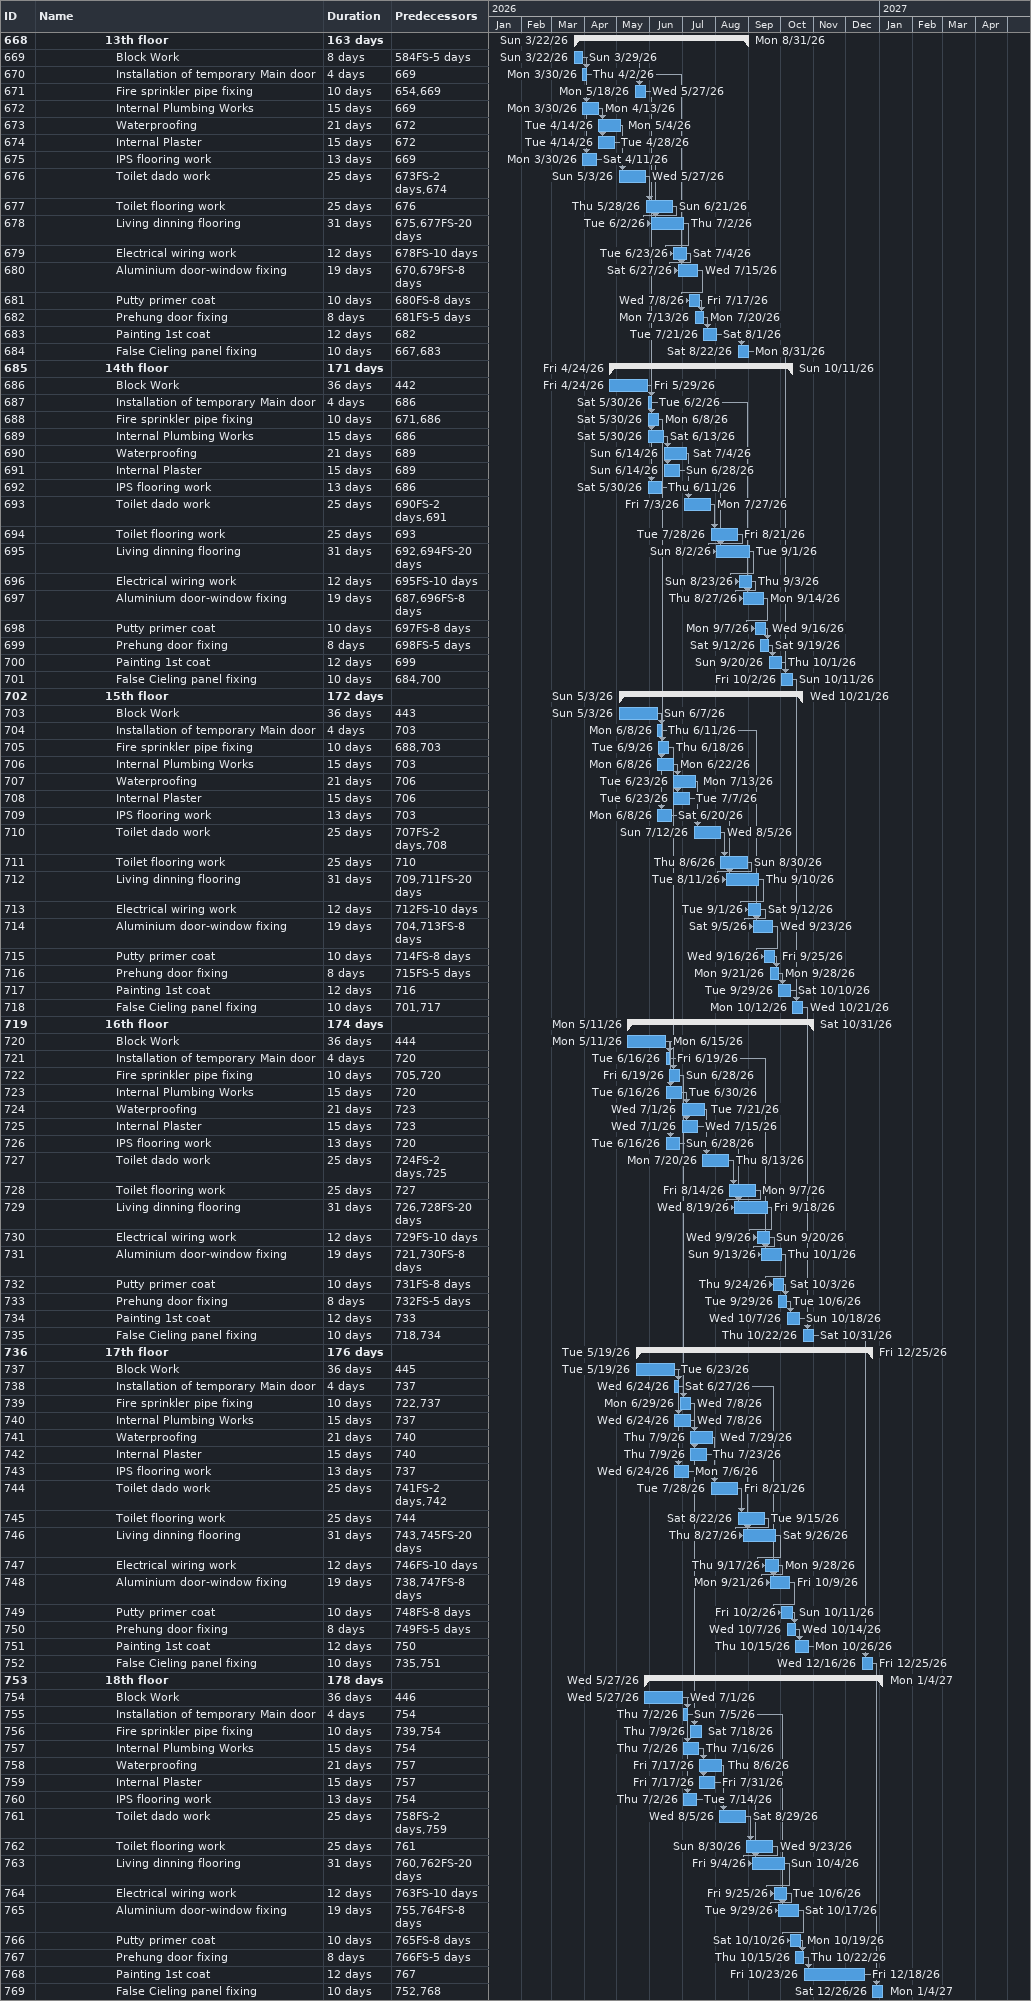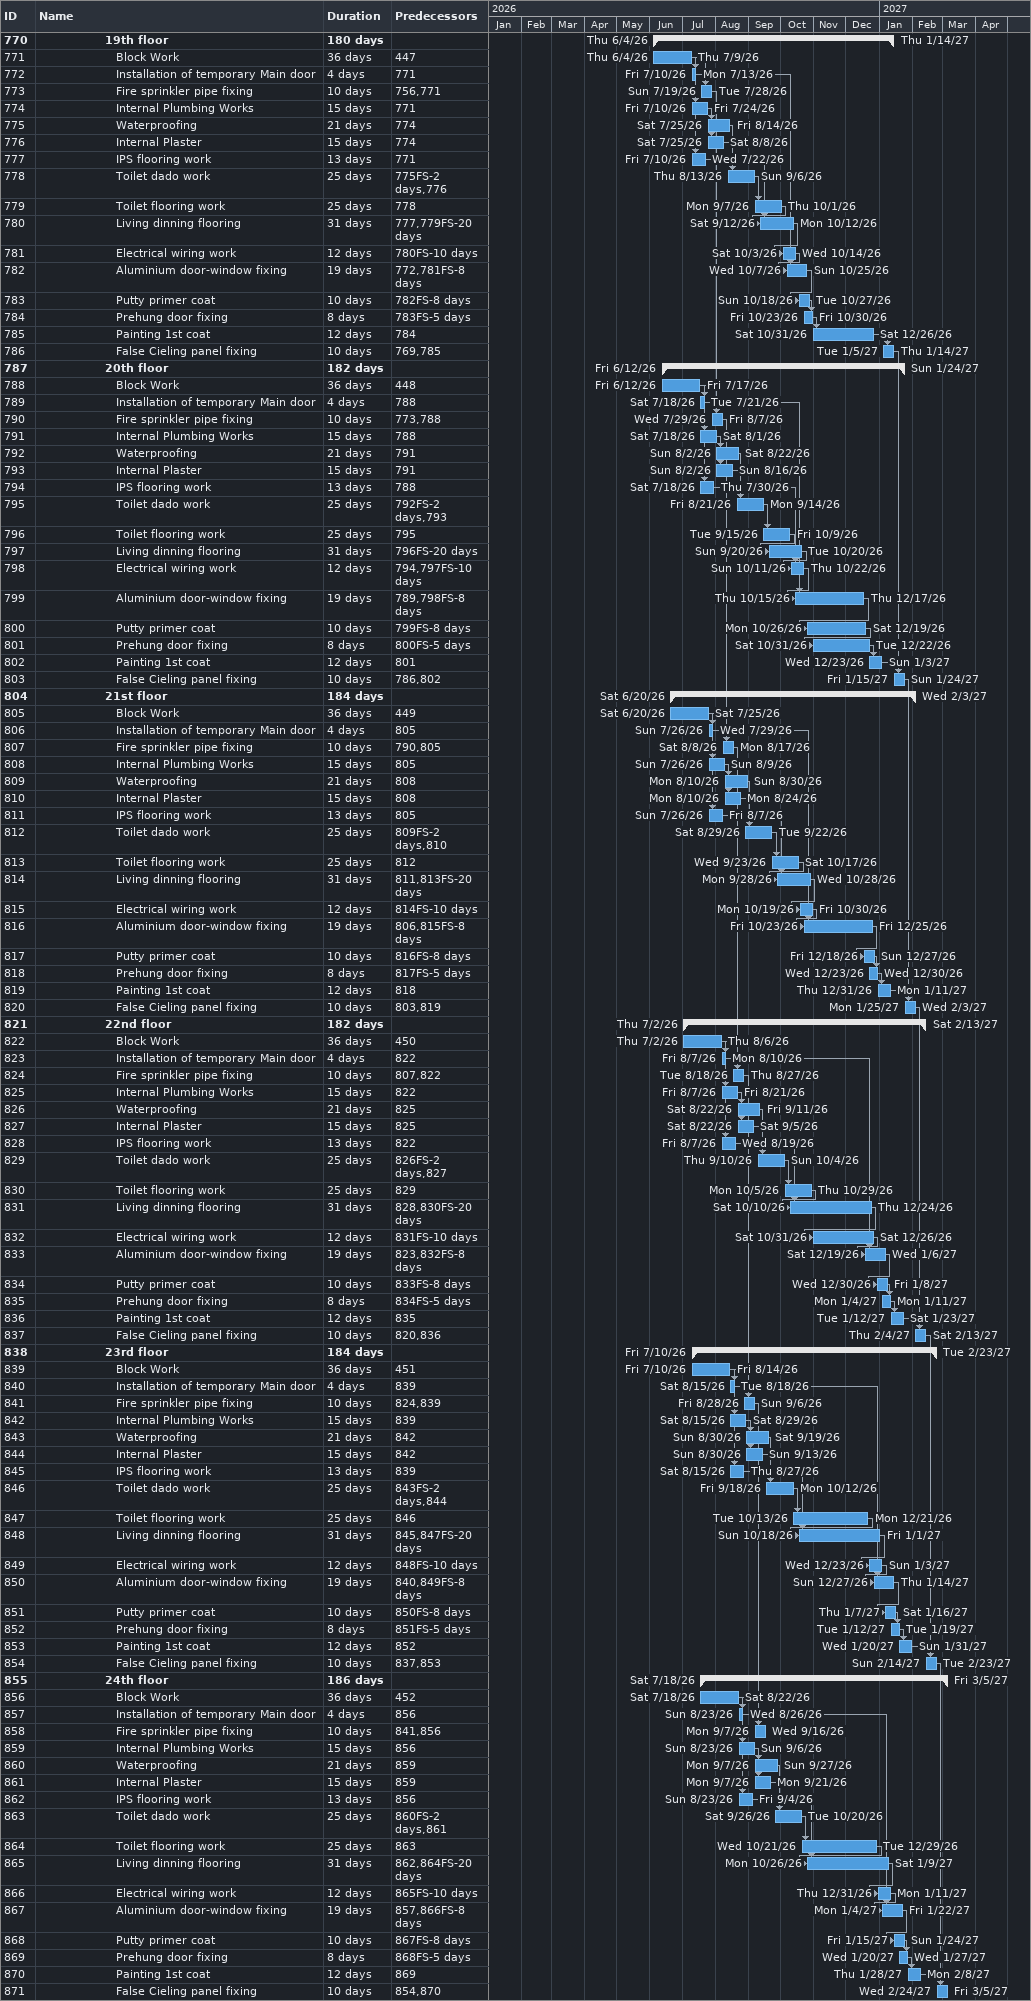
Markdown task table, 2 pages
| ID | Level | Task | Duration | Start | Finish | Predecessors |
|---|---|---|---|---|---|---|
| 668 | 7 | **13th floor** | 163d | 2026-03-22 | 2026-08-31 |  |
| 669 | 8 | Block Work | 8d | 2026-03-22 | 2026-03-29 | 584FS-5d |
| 670 | 8 | Installation of temporary Main door | 4d | 2026-03-30 | 2026-04-02 | 669 |
| 671 | 8 | Fire sprinkler pipe fixing | 10d | 2026-05-18 | 2026-05-27 | 654, 669 |
| 672 | 8 | Internal Plumbing Works | 15d | 2026-03-30 | 2026-04-13 | 669 |
| 673 | 8 | Waterproofing | 21d | 2026-04-14 | 2026-05-04 | 672 |
| 674 | 8 | Internal Plaster | 15d | 2026-04-14 | 2026-04-28 | 672 |
| 675 | 8 | IPS flooring work | 13d | 2026-03-30 | 2026-04-11 | 669 |
| 676 | 8 | Toilet dado work | 25d | 2026-05-03 | 2026-05-27 | 673FS-2d, 674 |
| 677 | 8 | Toilet flooring work | 25d | 2026-05-28 | 2026-06-21 | 676 |
| 678 | 8 | Living dinning flooring | 31d | 2026-06-02 | 2026-07-02 | 675, 677FS-20d |
| 679 | 8 | Electrical wiring work | 12d | 2026-06-23 | 2026-07-04 | 678FS-10d |
| 680 | 8 | Aluminium door-window fixing | 19d | 2026-06-27 | 2026-07-15 | 670, 679FS-8d |
| 681 | 8 | Putty primer coat | 10d | 2026-07-08 | 2026-07-17 | 680FS-8d |
| 682 | 8 | Prehung door fixing | 8d | 2026-07-13 | 2026-07-20 | 681FS-5d |
| 683 | 8 | Painting 1st coat | 12d | 2026-07-21 | 2026-08-01 | 682 |
| 684 | 8 | False Cieling panel fixing | 10d | 2026-08-22 | 2026-08-31 | 667, 683 |
| 685 | 7 | **14th floor** | 171d | 2026-04-24 | 2026-10-11 |  |
| 686 | 8 | Block Work | 36d | 2026-04-24 | 2026-05-29 | 442 |
| 687 | 8 | Installation of temporary Main door | 4d | 2026-05-30 | 2026-06-02 | 686 |
| 688 | 8 | Fire sprinkler pipe fixing | 10d | 2026-05-30 | 2026-06-08 | 671, 686 |
| 689 | 8 | Internal Plumbing Works | 15d | 2026-05-30 | 2026-06-13 | 686 |
| 690 | 8 | Waterproofing | 21d | 2026-06-14 | 2026-07-04 | 689 |
| 691 | 8 | Internal Plaster | 15d | 2026-06-14 | 2026-06-28 | 689 |
| 692 | 8 | IPS flooring work | 13d | 2026-05-30 | 2026-06-11 | 686 |
| 693 | 8 | Toilet dado work | 25d | 2026-07-03 | 2026-07-27 | 690FS-2d, 691 |
| 694 | 8 | Toilet flooring work | 25d | 2026-07-28 | 2026-08-21 | 693 |
| 695 | 8 | Living dinning flooring | 31d | 2026-08-02 | 2026-09-01 | 692, 694FS-20d |
| 696 | 8 | Electrical wiring work | 12d | 2026-08-23 | 2026-09-03 | 695FS-10d |
| 697 | 8 | Aluminium door-window fixing | 19d | 2026-08-27 | 2026-09-14 | 687, 696FS-8d |
| 698 | 8 | Putty primer coat | 10d | 2026-09-07 | 2026-09-16 | 697FS-8d |
| 699 | 8 | Prehung door fixing | 8d | 2026-09-12 | 2026-09-19 | 698FS-5d |
| 700 | 8 | Painting 1st coat | 12d | 2026-09-20 | 2026-10-01 | 699 |
| 701 | 8 | False Cieling panel fixing | 10d | 2026-10-02 | 2026-10-11 | 684, 700 |
| 702 | 7 | **15th floor** | 172d | 2026-05-03 | 2026-10-21 |  |
| 703 | 8 | Block Work | 36d | 2026-05-03 | 2026-06-07 | 443 |
| 704 | 8 | Installation of temporary Main door | 4d | 2026-06-08 | 2026-06-11 | 703 |
| 705 | 8 | Fire sprinkler pipe fixing | 10d | 2026-06-09 | 2026-06-18 | 688, 703 |
| 706 | 8 | Internal Plumbing Works | 15d | 2026-06-08 | 2026-06-22 | 703 |
| 707 | 8 | Waterproofing | 21d | 2026-06-23 | 2026-07-13 | 706 |
| 708 | 8 | Internal Plaster | 15d | 2026-06-23 | 2026-07-07 | 706 |
| 709 | 8 | IPS flooring work | 13d | 2026-06-08 | 2026-06-20 | 703 |
| 710 | 8 | Toilet dado work | 25d | 2026-07-12 | 2026-08-05 | 707FS-2d, 708 |
| 711 | 8 | Toilet flooring work | 25d | 2026-08-06 | 2026-08-30 | 710 |
| 712 | 8 | Living dinning flooring | 31d | 2026-08-11 | 2026-09-10 | 709, 711FS-20d |
| 713 | 8 | Electrical wiring work | 12d | 2026-09-01 | 2026-09-12 | 712FS-10d |
| 714 | 8 | Aluminium door-window fixing | 19d | 2026-09-05 | 2026-09-23 | 704, 713FS-8d |
| 715 | 8 | Putty primer coat | 10d | 2026-09-16 | 2026-09-25 | 714FS-8d |
| 716 | 8 | Prehung door fixing | 8d | 2026-09-21 | 2026-09-28 | 715FS-5d |
| 717 | 8 | Painting 1st coat | 12d | 2026-09-29 | 2026-10-10 | 716 |
| 718 | 8 | False Cieling panel fixing | 10d | 2026-10-12 | 2026-10-21 | 701, 717 |
| 719 | 7 | **16th floor** | 174d | 2026-05-11 | 2026-10-31 |  |
| 720 | 8 | Block Work | 36d | 2026-05-11 | 2026-06-15 | 444 |
| 721 | 8 | Installation of temporary Main door | 4d | 2026-06-16 | 2026-06-19 | 720 |
| 722 | 8 | Fire sprinkler pipe fixing | 10d | 2026-06-19 | 2026-06-28 | 705, 720 |
| 723 | 8 | Internal Plumbing Works | 15d | 2026-06-16 | 2026-06-30 | 720 |
| 724 | 8 | Waterproofing | 21d | 2026-07-01 | 2026-07-21 | 723 |
| 725 | 8 | Internal Plaster | 15d | 2026-07-01 | 2026-07-15 | 723 |
| 726 | 8 | IPS flooring work | 13d | 2026-06-16 | 2026-06-28 | 720 |
| 727 | 8 | Toilet dado work | 25d | 2026-07-20 | 2026-08-13 | 724FS-2d, 725 |
| 728 | 8 | Toilet flooring work | 25d | 2026-08-14 | 2026-09-07 | 727 |
| 729 | 8 | Living dinning flooring | 31d | 2026-08-19 | 2026-09-18 | 726, 728FS-20d |
| 730 | 8 | Electrical wiring work | 12d | 2026-09-09 | 2026-09-20 | 729FS-10d |
| 731 | 8 | Aluminium door-window fixing | 19d | 2026-09-13 | 2026-10-01 | 721, 730FS-8d |
| 732 | 8 | Putty primer coat | 10d | 2026-09-24 | 2026-10-03 | 731FS-8d |
| 733 | 8 | Prehung door fixing | 8d | 2026-09-29 | 2026-10-06 | 732FS-5d |
| 734 | 8 | Painting 1st coat | 12d | 2026-10-07 | 2026-10-18 | 733 |
| 735 | 8 | False Cieling panel fixing | 10d | 2026-10-22 | 2026-10-31 | 718, 734 |
| 736 | 7 | **17th floor** | 176d | 2026-05-19 | 2026-12-25 |  |
| 737 | 8 | Block Work | 36d | 2026-05-19 | 2026-06-23 | 445 |
| 738 | 8 | Installation of temporary Main door | 4d | 2026-06-24 | 2026-06-27 | 737 |
| 739 | 8 | Fire sprinkler pipe fixing | 10d | 2026-06-29 | 2026-07-08 | 722, 737 |
| 740 | 8 | Internal Plumbing Works | 15d | 2026-06-24 | 2026-07-08 | 737 |
| 741 | 8 | Waterproofing | 21d | 2026-07-09 | 2026-07-29 | 740 |
| 742 | 8 | Internal Plaster | 15d | 2026-07-09 | 2026-07-23 | 740 |
| 743 | 8 | IPS flooring work | 13d | 2026-06-24 | 2026-07-06 | 737 |
| 744 | 8 | Toilet dado work | 25d | 2026-07-28 | 2026-08-21 | 741FS-2d, 742 |
| 745 | 8 | Toilet flooring work | 25d | 2026-08-22 | 2026-09-15 | 744 |
| 746 | 8 | Living dinning flooring | 31d | 2026-08-27 | 2026-09-26 | 743, 745FS-20d |
| 747 | 8 | Electrical wiring work | 12d | 2026-09-17 | 2026-09-28 | 746FS-10d |
| 748 | 8 | Aluminium door-window fixing | 19d | 2026-09-21 | 2026-10-09 | 738, 747FS-8d |
| 749 | 8 | Putty primer coat | 10d | 2026-10-02 | 2026-10-11 | 748FS-8d |
| 750 | 8 | Prehung door fixing | 8d | 2026-10-07 | 2026-10-14 | 749FS-5d |
| 751 | 8 | Painting 1st coat | 12d | 2026-10-15 | 2026-10-26 | 750 |
| 752 | 8 | False Cieling panel fixing | 10d | 2026-12-16 | 2026-12-25 | 735, 751 |
| 753 | 7 | **18th floor** | 178d | 2026-05-27 | 2027-01-04 |  |
| 754 | 8 | Block Work | 36d | 2026-05-27 | 2026-07-01 | 446 |
| 755 | 8 | Installation of temporary Main door | 4d | 2026-07-02 | 2026-07-05 | 754 |
| 756 | 8 | Fire sprinkler pipe fixing | 10d | 2026-07-09 | 2026-07-18 | 739, 754 |
| 757 | 8 | Internal Plumbing Works | 15d | 2026-07-02 | 2026-07-16 | 754 |
| 758 | 8 | Waterproofing | 21d | 2026-07-17 | 2026-08-06 | 757 |
| 759 | 8 | Internal Plaster | 15d | 2026-07-17 | 2026-07-31 | 757 |
| 760 | 8 | IPS flooring work | 13d | 2026-07-02 | 2026-07-14 | 754 |
| 761 | 8 | Toilet dado work | 25d | 2026-08-05 | 2026-08-29 | 758FS-2d, 759 |
| 762 | 8 | Toilet flooring work | 25d | 2026-08-30 | 2026-09-23 | 761 |
| 763 | 8 | Living dinning flooring | 31d | 2026-09-04 | 2026-10-04 | 760, 762FS-20d |
| 764 | 8 | Electrical wiring work | 12d | 2026-09-25 | 2026-10-06 | 763FS-10d |
| 765 | 8 | Aluminium door-window fixing | 19d | 2026-09-29 | 2026-10-17 | 755, 764FS-8d |
| 766 | 8 | Putty primer coat | 10d | 2026-10-10 | 2026-10-19 | 765FS-8d |
| 767 | 8 | Prehung door fixing | 8d | 2026-10-15 | 2026-10-22 | 766FS-5d |
| 768 | 8 | Painting 1st coat | 12d | 2026-10-23 | 2026-12-18 | 767 |
| 769 | 8 | False Cieling panel fixing | 10d | 2026-12-26 | 2027-01-04 | 752, 768 |
| 770 | 7 | **19th floor** | 180d | 2026-06-04 | 2027-01-14 |  |
| 771 | 8 | Block Work | 36d | 2026-06-04 | 2026-07-09 | 447 |
| 772 | 8 | Installation of temporary Main door | 4d | 2026-07-10 | 2026-07-13 | 771 |
| 773 | 8 | Fire sprinkler pipe fixing | 10d | 2026-07-19 | 2026-07-28 | 756, 771 |
| 774 | 8 | Internal Plumbing Works | 15d | 2026-07-10 | 2026-07-24 | 771 |
| 775 | 8 | Waterproofing | 21d | 2026-07-25 | 2026-08-14 | 774 |
| 776 | 8 | Internal Plaster | 15d | 2026-07-25 | 2026-08-08 | 774 |
| 777 | 8 | IPS flooring work | 13d | 2026-07-10 | 2026-07-22 | 771 |
| 778 | 8 | Toilet dado work | 25d | 2026-08-13 | 2026-09-06 | 775FS-2d, 776 |
| 779 | 8 | Toilet flooring work | 25d | 2026-09-07 | 2026-10-01 | 778 |
| 780 | 8 | Living dinning flooring | 31d | 2026-09-12 | 2026-10-12 | 777, 779FS-20d |
| 781 | 8 | Electrical wiring work | 12d | 2026-10-03 | 2026-10-14 | 780FS-10d |
| 782 | 8 | Aluminium door-window fixing | 19d | 2026-10-07 | 2026-10-25 | 772, 781FS-8d |
| 783 | 8 | Putty primer coat | 10d | 2026-10-18 | 2026-10-27 | 782FS-8d |
| 784 | 8 | Prehung door fixing | 8d | 2026-10-23 | 2026-10-30 | 783FS-5d |
| 785 | 8 | Painting 1st coat | 12d | 2026-10-31 | 2026-12-26 | 784 |
| 786 | 8 | False Cieling panel fixing | 10d | 2027-01-05 | 2027-01-14 | 769, 785 |
| 787 | 7 | **20th floor** | 182d | 2026-06-12 | 2027-01-24 |  |
| 788 | 8 | Block Work | 36d | 2026-06-12 | 2026-07-17 | 448 |
| 789 | 8 | Installation of temporary Main door | 4d | 2026-07-18 | 2026-07-21 | 788 |
| 790 | 8 | Fire sprinkler pipe fixing | 10d | 2026-07-29 | 2026-08-07 | 773, 788 |
| 791 | 8 | Internal Plumbing Works | 15d | 2026-07-18 | 2026-08-01 | 788 |
| 792 | 8 | Waterproofing | 21d | 2026-08-02 | 2026-08-22 | 791 |
| 793 | 8 | Internal Plaster | 15d | 2026-08-02 | 2026-08-16 | 791 |
| 794 | 8 | IPS flooring work | 13d | 2026-07-18 | 2026-07-30 | 788 |
| 795 | 8 | Toilet dado work | 25d | 2026-08-21 | 2026-09-14 | 792FS-2d, 793 |
| 796 | 8 | Toilet flooring work | 25d | 2026-09-15 | 2026-10-09 | 795 |
| 797 | 8 | Living dinning flooring | 31d | 2026-09-20 | 2026-10-20 | 796FS-20d |
| 798 | 8 | Electrical wiring work | 12d | 2026-10-11 | 2026-10-22 | 794, 797FS-10d |
| 799 | 8 | Aluminium door-window fixing | 19d | 2026-10-15 | 2026-12-17 | 789, 798FS-8d |
| 800 | 8 | Putty primer coat | 10d | 2026-10-26 | 2026-12-19 | 799FS-8d |
| 801 | 8 | Prehung door fixing | 8d | 2026-10-31 | 2026-12-22 | 800FS-5d |
| 802 | 8 | Painting 1st coat | 12d | 2026-12-23 | 2027-01-03 | 801 |
| 803 | 8 | False Cieling panel fixing | 10d | 2027-01-15 | 2027-01-24 | 786, 802 |
| 804 | 7 | **21st floor** | 184d | 2026-06-20 | 2027-02-03 |  |
| 805 | 8 | Block Work | 36d | 2026-06-20 | 2026-07-25 | 449 |
| 806 | 8 | Installation of temporary Main door | 4d | 2026-07-26 | 2026-07-29 | 805 |
| 807 | 8 | Fire sprinkler pipe fixing | 10d | 2026-08-08 | 2026-08-17 | 790, 805 |
| 808 | 8 | Internal Plumbing Works | 15d | 2026-07-26 | 2026-08-09 | 805 |
| 809 | 8 | Waterproofing | 21d | 2026-08-10 | 2026-08-30 | 808 |
| 810 | 8 | Internal Plaster | 15d | 2026-08-10 | 2026-08-24 | 808 |
| 811 | 8 | IPS flooring work | 13d | 2026-07-26 | 2026-08-07 | 805 |
| 812 | 8 | Toilet dado work | 25d | 2026-08-29 | 2026-09-22 | 809FS-2d, 810 |
| 813 | 8 | Toilet flooring work | 25d | 2026-09-23 | 2026-10-17 | 812 |
| 814 | 8 | Living dinning flooring | 31d | 2026-09-28 | 2026-10-28 | 811, 813FS-20d |
| 815 | 8 | Electrical wiring work | 12d | 2026-10-19 | 2026-10-30 | 814FS-10d |
| 816 | 8 | Aluminium door-window fixing | 19d | 2026-10-23 | 2026-12-25 | 806, 815FS-8d |
| 817 | 8 | Putty primer coat | 10d | 2026-12-18 | 2026-12-27 | 816FS-8d |
| 818 | 8 | Prehung door fixing | 8d | 2026-12-23 | 2026-12-30 | 817FS-5d |
| 819 | 8 | Painting 1st coat | 12d | 2026-12-31 | 2027-01-11 | 818 |
| 820 | 8 | False Cieling panel fixing | 10d | 2027-01-25 | 2027-02-03 | 803, 819 |
| 821 | 7 | **22nd floor** | 182d | 2026-07-02 | 2027-02-13 |  |
| 822 | 8 | Block Work | 36d | 2026-07-02 | 2026-08-06 | 450 |
| 823 | 8 | Installation of temporary Main door | 4d | 2026-08-07 | 2026-08-10 | 822 |
| 824 | 8 | Fire sprinkler pipe fixing | 10d | 2026-08-18 | 2026-08-27 | 807, 822 |
| 825 | 8 | Internal Plumbing Works | 15d | 2026-08-07 | 2026-08-21 | 822 |
| 826 | 8 | Waterproofing | 21d | 2026-08-22 | 2026-09-11 | 825 |
| 827 | 8 | Internal Plaster | 15d | 2026-08-22 | 2026-09-05 | 825 |
| 828 | 8 | IPS flooring work | 13d | 2026-08-07 | 2026-08-19 | 822 |
| 829 | 8 | Toilet dado work | 25d | 2026-09-10 | 2026-10-04 | 826FS-2d, 827 |
| 830 | 8 | Toilet flooring work | 25d | 2026-10-05 | 2026-10-29 | 829 |
| 831 | 8 | Living dinning flooring | 31d | 2026-10-10 | 2026-12-24 | 828, 830FS-20d |
| 832 | 8 | Electrical wiring work | 12d | 2026-10-31 | 2026-12-26 | 831FS-10d |
| 833 | 8 | Aluminium door-window fixing | 19d | 2026-12-19 | 2027-01-06 | 823, 832FS-8d |
| 834 | 8 | Putty primer coat | 10d | 2026-12-30 | 2027-01-08 | 833FS-8d |
| 835 | 8 | Prehung door fixing | 8d | 2027-01-04 | 2027-01-11 | 834FS-5d |
| 836 | 8 | Painting 1st coat | 12d | 2027-01-12 | 2027-01-23 | 835 |
| 837 | 8 | False Cieling panel fixing | 10d | 2027-02-04 | 2027-02-13 | 820, 836 |
| 838 | 7 | **23rd floor** | 184d | 2026-07-10 | 2027-02-23 |  |
| 839 | 8 | Block Work | 36d | 2026-07-10 | 2026-08-14 | 451 |
| 840 | 8 | Installation of temporary Main door | 4d | 2026-08-15 | 2026-08-18 | 839 |
| 841 | 8 | Fire sprinkler pipe fixing | 10d | 2026-08-28 | 2026-09-06 | 824, 839 |
| 842 | 8 | Internal Plumbing Works | 15d | 2026-08-15 | 2026-08-29 | 839 |
| 843 | 8 | Waterproofing | 21d | 2026-08-30 | 2026-09-19 | 842 |
| 844 | 8 | Internal Plaster | 15d | 2026-08-30 | 2026-09-13 | 842 |
| 845 | 8 | IPS flooring work | 13d | 2026-08-15 | 2026-08-27 | 839 |
| 846 | 8 | Toilet dado work | 25d | 2026-09-18 | 2026-10-12 | 843FS-2d, 844 |
| 847 | 8 | Toilet flooring work | 25d | 2026-10-13 | 2026-12-21 | 846 |
| 848 | 8 | Living dinning flooring | 31d | 2026-10-18 | 2027-01-01 | 845, 847FS-20d |
| 849 | 8 | Electrical wiring work | 12d | 2026-12-23 | 2027-01-03 | 848FS-10d |
| 850 | 8 | Aluminium door-window fixing | 19d | 2026-12-27 | 2027-01-14 | 840, 849FS-8d |
| 851 | 8 | Putty primer coat | 10d | 2027-01-07 | 2027-01-16 | 850FS-8d |
| 852 | 8 | Prehung door fixing | 8d | 2027-01-12 | 2027-01-19 | 851FS-5d |
| 853 | 8 | Painting 1st coat | 12d | 2027-01-20 | 2027-01-31 | 852 |
| 854 | 8 | False Cieling panel fixing | 10d | 2027-02-14 | 2027-02-23 | 837, 853 |
| 855 | 7 | **24th floor** | 186d | 2026-07-18 | 2027-03-05 |  |
| 856 | 8 | Block Work | 36d | 2026-07-18 | 2026-08-22 | 452 |
| 857 | 8 | Installation of temporary Main door | 4d | 2026-08-23 | 2026-08-26 | 856 |
| 858 | 8 | Fire sprinkler pipe fixing | 10d | 2026-09-07 | 2026-09-16 | 841, 856 |
| 859 | 8 | Internal Plumbing Works | 15d | 2026-08-23 | 2026-09-06 | 856 |
| 860 | 8 | Waterproofing | 21d | 2026-09-07 | 2026-09-27 | 859 |
| 861 | 8 | Internal Plaster | 15d | 2026-09-07 | 2026-09-21 | 859 |
| 862 | 8 | IPS flooring work | 13d | 2026-08-23 | 2026-09-04 | 856 |
| 863 | 8 | Toilet dado work | 25d | 2026-09-26 | 2026-10-20 | 860FS-2d, 861 |
| 864 | 8 | Toilet flooring work | 25d | 2026-10-21 | 2026-12-29 | 863 |
| 865 | 8 | Living dinning flooring | 31d | 2026-10-26 | 2027-01-09 | 862, 864FS-20d |
| 866 | 8 | Electrical wiring work | 12d | 2026-12-31 | 2027-01-11 | 865FS-10d |
| 867 | 8 | Aluminium door-window fixing | 19d | 2027-01-04 | 2027-01-22 | 857, 866FS-8d |
| 868 | 8 | Putty primer coat | 10d | 2027-01-15 | 2027-01-24 | 867FS-8d |
| 869 | 8 | Prehung door fixing | 8d | 2027-01-20 | 2027-01-27 | 868FS-5d |
| 870 | 8 | Painting 1st coat | 12d | 2027-01-28 | 2027-02-08 | 869 |
| 871 | 8 | False Cieling panel fixing | 10d | 2027-02-24 | 2027-03-05 | 854, 870 |
